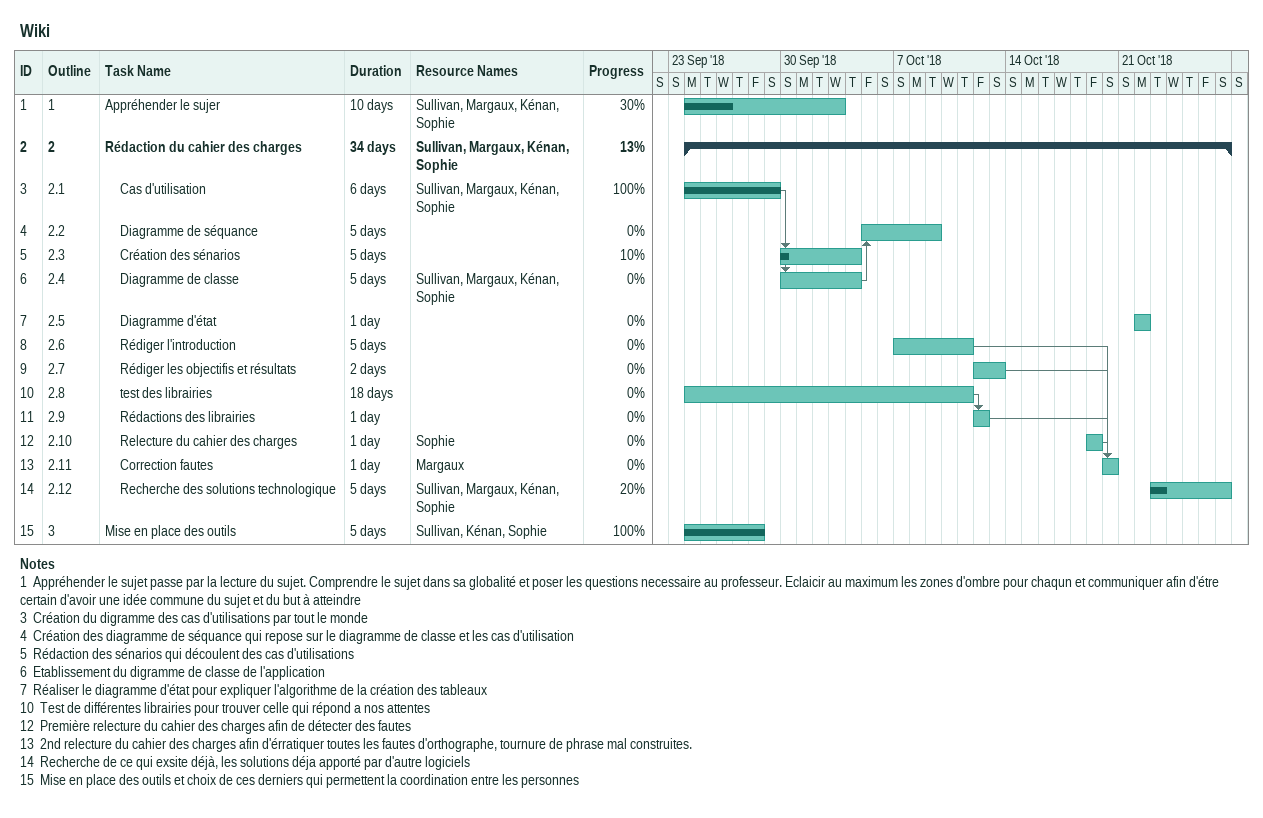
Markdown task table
Wiki

| ID | WBS | Task | Duration | Start | Finish | Predecessors | Resources | % complete |
|---|---|---|---|---|---|---|---|---|
| 1 | 1 | Appréhender le sujer | 10d | 2018-09-24 | 2018-10-03 |  | Sullivan, Margaux, Kénan, Sophie | 30 |
| 2 | 2 | **Rédaction du cahier des charges** | 34d | 2018-09-24 | 2018-10-27 |  | Sullivan, Margaux, Kénan, Sophie | 13 |
| 3 | 2.1 | Cas d'utilisation | 6d | 2018-09-24 | 2018-09-29 |  | Sullivan, Margaux, Kénan, Sophie | 100 |
| 4 | 2.2 | Diagramme de séquance | 5d | 2018-10-05 | 2018-10-09 | 6 |  | 0 |
| 5 | 2.3 | Création des sénarios | 5d | 2018-09-30 | 2018-10-04 | 3 |  | 10 |
| 6 | 2.4 | Diagramme de classe | 5d | 2018-09-30 | 2018-10-04 | 3 | Sullivan, Margaux, Kénan, Sophie | 0 |
| 7 | 2.5 | Diagramme d'état | 1d | 2018-10-22 | 2018-10-22 |  |  | 0 |
| 8 | 2.6 | Rédiger l'introduction | 5d | 2018-10-07 | 2018-10-11 |  |  | 0 |
| 9 | 2.7 | Rédiger les objectifis et résultats | 2d | 2018-10-12 | 2018-10-13 |  |  | 0 |
| 10 | 2.8 | test des librairies | 18d | 2018-09-24 | 2018-10-11 |  |  | 0 |
| 11 | 2.9 | Rédactions des librairies | 1d | 2018-10-12 | 2018-10-12 | 10 |  | 0 |
| 12 | 2.10 | Relecture du cahier des charges | 1d | 2018-10-19 | 2018-10-19 |  | Sophie | 0 |
| 13 | 2.11 | Correction fautes | 1d | 2018-10-20 | 2018-10-20 | 8, 9, 11, 12 | Margaux | 0 |
| 14 | 2.12 | Recherche des solutions technologique | 5d | 2018-10-23 | 2018-10-27 |  | Sullivan, Margaux, Kénan, Sophie | 20 |
| 15 | 3 | Mise en place des outils | 5d | 2018-09-24 | 2018-09-28 |  | Sullivan, Kénan, Sophie | 100 |

Notes
- 1: Appréhender le sujet passe par la lecture du sujet. Comprendre le sujet dans sa globalité et poser les questions necessaire au professeur. Eclaicir au maximum les zones d'ombre pour chaqun et communiquer afin d'étre certain d'avoir une idée commune du sujet et du but à atteindre
- 3: Création du digramme des cas d'utilisations par tout le monde
- 4: Création des diagramme de séquance qui repose sur le diagramme de classe et les cas d'utilisation
- 5: Rédaction des sénarios qui découlent des cas d'utilisations
- 6: Etablissement du digramme de classe de l'application
- 7: Réaliser le diagramme d'état pour expliquer l'algorithme de la création des tableaux
- 10: Test de différentes librairies pour trouver celle qui répond a nos attentes
- 12: Première relecture du cahier des charges afin de détecter des fautes
- 13: 2nd relecture du cahier des charges afin d'érratiquer toutes les fautes d'orthographe, tournure de phrase mal construites.
- 14: Recherche de ce qui exsite déjà, les solutions déja apporté par d'autre logiciels
- 15: Mise en place des outils et choix de ces derniers qui permettent la coordination entre les personnes
